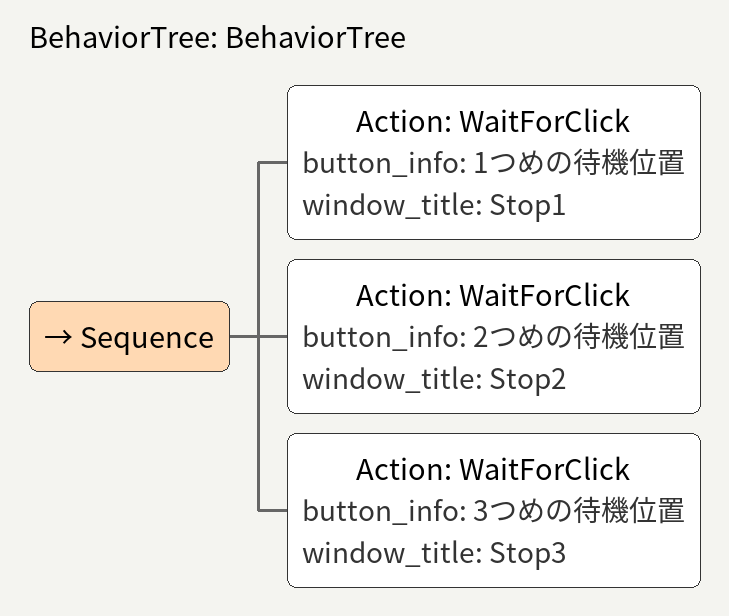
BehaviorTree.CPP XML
<?xml version="1.0"?>
<root main_tree_to_execute="BehaviorTree">
    <BehaviorTree ID="BehaviorTree">
        <Sequence>
            <Action ID="WaitForClick" button_info="1つめの待機位置" window_title="Stop1"/>
            <Action ID="WaitForClick" button_info="2つめの待機位置" window_title="Stop2"/>
            <Action ID="WaitForClick" button_info="3つめの待機位置" window_title="Stop3"/>
        </Sequence>
    </BehaviorTree>
</root>
